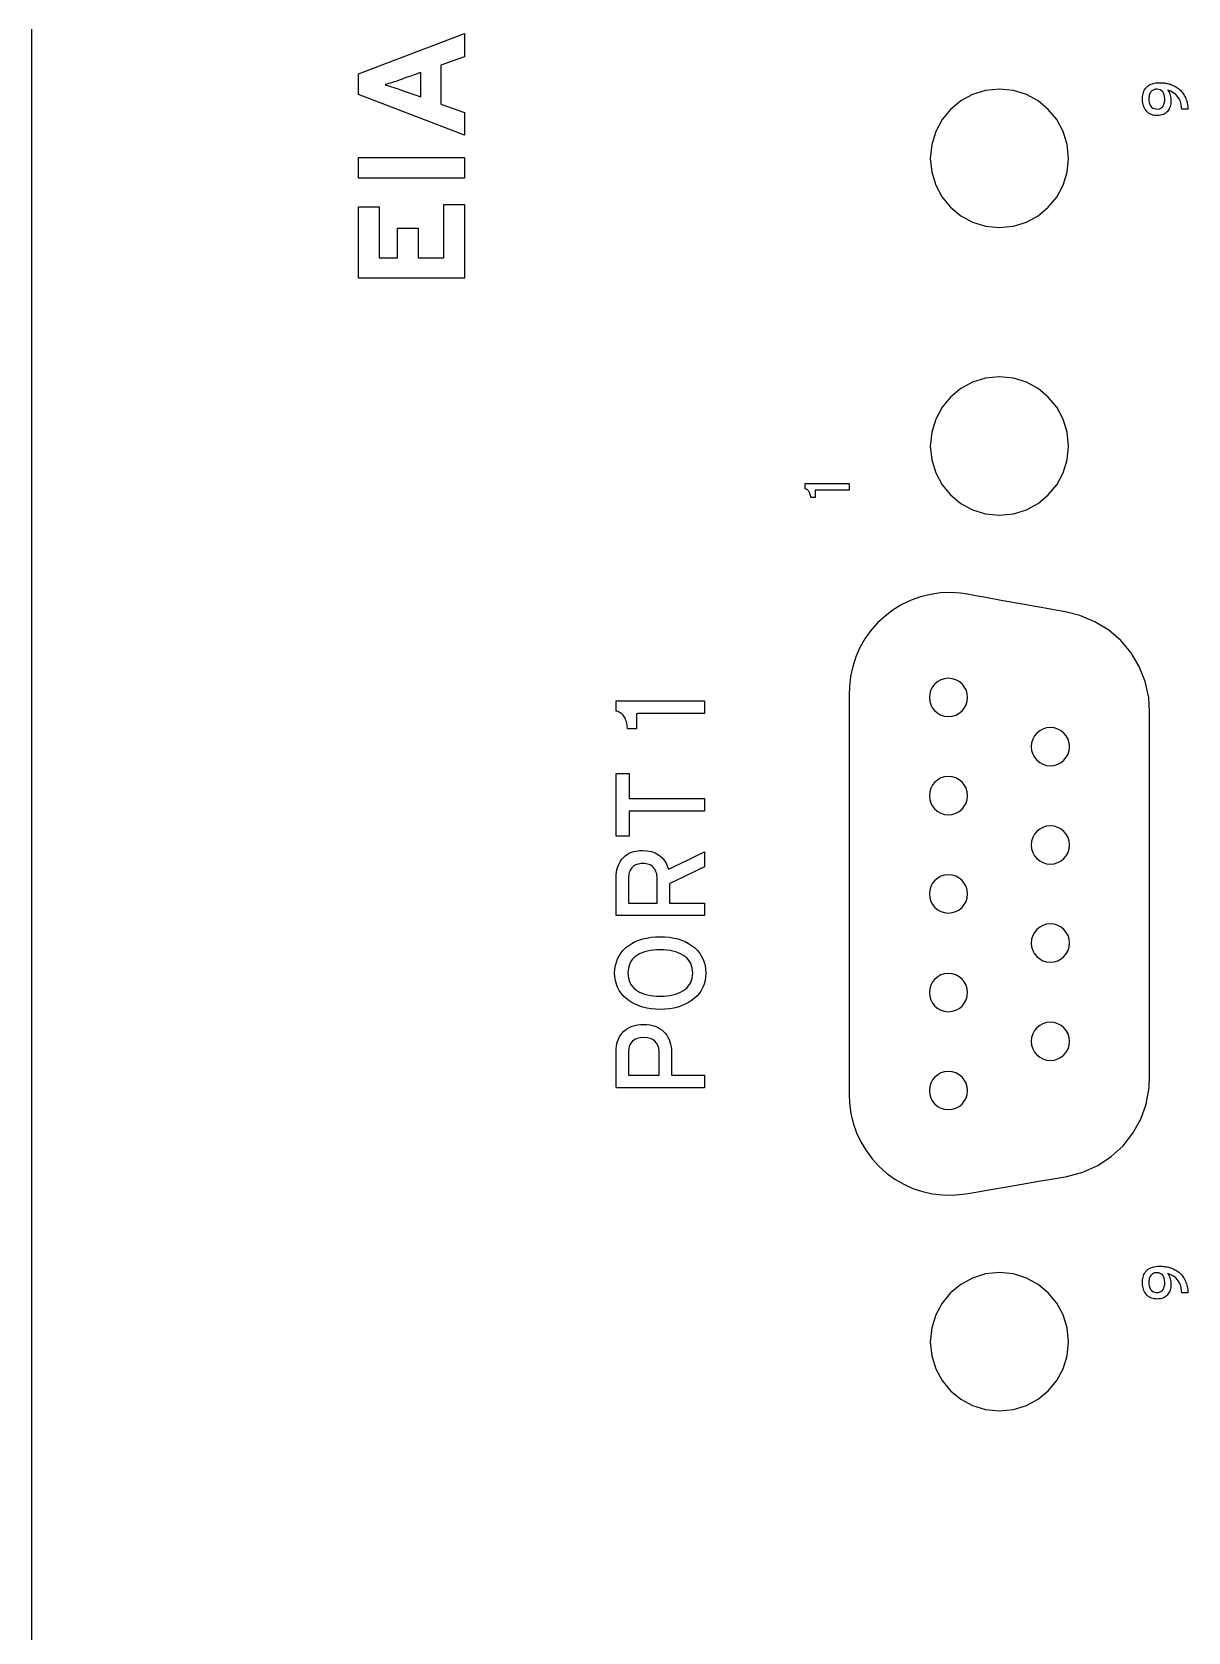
# Model space of a CAD drawing. Extents: x 1 to 47.7, y 0.2 to 35.
# Drawn here: x 31.778 to 33.048, y 15.074 to 16.831 of the extents above; entities that cross this region are included whole.
import ezdxf

# ---------------------------------------------------------------- set-up
doc = ezdxf.new("R2010")
doc.units = 0
doc.header["$MEASUREMENT"] = 0
doc.layers.add('7_0_____DWG', color=7, linetype='CONTINUOUS')

msp = doc.modelspace()

# ---------------------------------------------------------------- linework, layer by layer
at = {"layer": '7_0_____DWG'}
for points in [[(31.778, 14.94), (31.778, 15.1177), (31.778, 15.2057), (31.778, 15.2932), (31.778, 15.3801), (31.778, 15.4665), (31.778, 15.5522), (31.778, 15.6374), (31.778, 15.7219), (31.778, 15.8059), (31.778, 15.8891), (31.778, 15.9718), (31.778, 16.0538), (31.778, 16.1351), (31.778, 16.2157), (31.778, 16.2956), (31.778, 16.3749), (31.778, 16.4534), (31.778, 16.5311), (31.778, 16.6081), (31.778, 16.6844), (31.778, 16.7599), (31.778, 16.8346)], [(32.2532, 16.8041), (32.2272, 16.7949), (32.2272, 16.7523), (32.2532, 16.7431), (32.2532, 16.7181), (32.1366, 16.7627), (32.1366, 16.7854), (32.2532, 16.8297), (32.2532, 16.8041)], [(32.2532, 16.6709), (32.1366, 16.6709), (32.1366, 16.6935), (32.2532, 16.6935), (32.2532, 16.6709)], [(32.2532, 16.5609), (32.1366, 16.5609), (32.1366, 16.6395), (32.1594, 16.6395), (32.1594, 16.5835), (32.1796, 16.5835), (32.1796, 16.6161), (32.2022, 16.6161), (32.2022, 16.5835), (32.2304, 16.5835), (32.2304, 16.6419), (32.2532, 16.6419), (32.2532, 16.5609)], [(32.434, 15.9896), (32.517, 15.9896), (32.517, 15.9755), (32.434, 15.9755), (32.434, 15.948), (32.4198, 15.948), (32.4198, 16.0171), (32.434, 16.0171), (32.434, 15.9896)]]:
    msp.add_lwpolyline(points, dxfattribs=at)
for points in [[(32.1839, 16.7794), (32.1813, 16.7785), (32.1788, 16.7776), (32.1764, 16.7768), (32.1741, 16.7761), (32.1719, 16.7754), (32.1699, 16.7748), (32.1679, 16.7742), (32.1661, 16.7737), (32.1672, 16.7732), (32.1691, 16.7726), (32.1711, 16.772), (32.1732, 16.7713), (32.1755, 16.7706), (32.1778, 16.7698), (32.1803, 16.769), (32.1829, 16.7681), (32.1842, 16.7676), (32.186, 16.767), (32.189, 16.7659), (32.1926, 16.7647), (32.1964, 16.7633), (32.2001, 16.762), (32.203, 16.761), (32.2048, 16.7603), (32.2051, 16.7604), (32.2051, 16.7623), (32.2051, 16.7657), (32.2051, 16.7702), (32.2051, 16.775), (32.2051, 16.7797), (32.2051, 16.7836), (32.2051, 16.7862), (32.2051, 16.7869), (32.2039, 16.7865), (32.2014, 16.7856), (32.198, 16.7844), (32.1941, 16.783), (32.1904, 16.7817), (32.1871, 16.7806), (32.1848, 16.7797)], [(32.841, 16.7687), (32.8257, 16.7672), (32.8114, 16.7627), (32.7985, 16.7557), (32.7873, 16.7464), (32.778, 16.7352), (32.771, 16.7223), (32.7666, 16.708), (32.765, 16.6927), (32.7666, 16.6774), (32.771, 16.6631), (32.778, 16.6502), (32.7873, 16.639), (32.7985, 16.6297), (32.8114, 16.6227), (32.8257, 16.6182), (32.841, 16.6167), (32.8563, 16.6182), (32.8706, 16.6227), (32.8835, 16.6297), (32.8947, 16.639), (32.904, 16.6502), (32.911, 16.6631), (32.9155, 16.6774), (32.917, 16.6927), (32.9155, 16.708), (32.911, 16.7223), (32.904, 16.7352), (32.8947, 16.7464), (32.8835, 16.7557), (32.8706, 16.7627), (32.8563, 16.7672)], [(33.0175, 16.7758), (33.0186, 16.7758), (33.0197, 16.7757), (33.0208, 16.7756), (33.022, 16.7755), (33.0231, 16.7754), (33.0243, 16.7752), (33.0254, 16.7749), (33.0266, 16.7747), (33.0278, 16.7743), (33.029, 16.774), (33.0302, 16.7735), (33.0313, 16.7731), (33.0325, 16.7725), (33.0336, 16.7719), (33.0347, 16.7713), (33.0358, 16.7706), (33.0369, 16.7699), (33.038, 16.7691), (33.039, 16.7683), (33.0399, 16.7674), (33.0408, 16.7665), (33.0417, 16.7654), (33.0425, 16.7644), (33.0433, 16.7632), (33.0441, 16.762), (33.0447, 16.7608), (33.0454, 16.7594), (33.046, 16.758), (33.0465, 16.7565), (33.047, 16.755), (33.0474, 16.7534), (33.0477, 16.7517), (33.0479, 16.7499), (33.0481, 16.7481), (33.0482, 16.7466), (33.0479, 16.7466), (33.0471, 16.7466), (33.0461, 16.7466), (33.0449, 16.7466), (33.0438, 16.7466), (33.0427, 16.7466), (33.0419, 16.7466), (33.0414, 16.7466), (33.0412, 16.7486), (33.0407, 16.7521), (33.0398, 16.7552), (33.0384, 16.7581), (33.0367, 16.7606), (33.0347, 16.7629), (33.0322, 16.7648), (33.0293, 16.7664), (33.0261, 16.7677), (33.0263, 16.767), (33.0271, 16.7658), (33.0277, 16.7646), (33.0283, 16.7633), (33.0287, 16.7619), (33.0291, 16.7603), (33.0293, 16.7587), (33.0294, 16.757), (33.0295, 16.7553), (33.0294, 16.7538), (33.0292, 16.7524), (33.029, 16.751), (33.0286, 16.7497), (33.0281, 16.7484), (33.0276, 16.7472), (33.0269, 16.7461), (33.0262, 16.745), (33.0253, 16.7439), (33.0243, 16.743), (33.0233, 16.7421), (33.0221, 16.7414), (33.0208, 16.7408), (33.0194, 16.7404), (33.0179, 16.74), (33.0163, 16.7398), (33.0146, 16.7397), (33.0129, 16.7397), (33.0111, 16.7399), (33.0095, 16.7403), (33.008, 16.7407), (33.0066, 16.7413), (33.0053, 16.7421), (33.0042, 16.743), (33.0031, 16.744), (33.0021, 16.7452), (33.0012, 16.7464), (33.0004, 16.7477), (32.9998, 16.7491), (32.9992, 16.7505), (32.9988, 16.752), (32.9984, 16.7536), (32.9982, 16.7553), (32.9981, 16.757), (32.9981, 16.7588), (32.9982, 16.7605), (32.9984, 16.7621), (32.9988, 16.7637), (32.9992, 16.7651), (32.9998, 16.7666), (33.0005, 16.7679), (33.0013, 16.7691), (33.0023, 16.7703), (33.0034, 16.7714), (33.0046, 16.7724), (33.006, 16.7733), (33.0075, 16.774), (33.0092, 16.7747), (33.011, 16.7751), (33.013, 16.7755), (33.0152, 16.7757)], [(33.0141, 16.7686), (33.0132, 16.7686), (33.0123, 16.7685), (33.0115, 16.7683), (33.0107, 16.768), (33.0099, 16.7676), (33.0092, 16.7672), (33.0086, 16.7667), (33.0079, 16.7661), (33.0073, 16.7654), (33.0068, 16.7646), (33.0063, 16.7638), (33.0059, 16.7629), (33.0056, 16.7618), (33.0054, 16.7608), (33.0052, 16.7596), (33.0051, 16.7584), (33.0052, 16.7563), (33.0055, 16.754), (33.0061, 16.752), (33.007, 16.7503), (33.0081, 16.749), (33.0094, 16.7479), (33.011, 16.7473), (33.0129, 16.7469), (33.0149, 16.7468), (33.0168, 16.7472), (33.0184, 16.7478), (33.0197, 16.7487), (33.0208, 16.75), (33.0217, 16.7515), (33.0222, 16.7534), (33.0226, 16.7556), (33.0226, 16.758), (33.0224, 16.7605), (33.022, 16.7626), (33.0213, 16.7644), (33.0204, 16.7659), (33.0192, 16.767), (33.0177, 16.7679), (33.016, 16.7684)], [(32.841, 16.4527), (32.8257, 16.4512), (32.8114, 16.4467), (32.7985, 16.4397), (32.7873, 16.4304), (32.778, 16.4192), (32.771, 16.4063), (32.7666, 16.392), (32.765, 16.3767), (32.7666, 16.3614), (32.771, 16.3471), (32.778, 16.3342), (32.7873, 16.323), (32.7985, 16.3137), (32.8114, 16.3067), (32.8257, 16.3023), (32.841, 16.3007), (32.8563, 16.3023), (32.8706, 16.3067), (32.8835, 16.3137), (32.8947, 16.323), (32.904, 16.3342), (32.911, 16.3471), (32.9155, 16.3614), (32.917, 16.3767), (32.9155, 16.392), (32.911, 16.4063), (32.904, 16.4192), (32.8947, 16.4304), (32.8835, 16.4397), (32.8706, 16.4467), (32.8563, 16.4512)], [(32.676, 16.3283), (32.6745, 16.3283), (32.6708, 16.3283), (32.6653, 16.3283), (32.659, 16.3283), (32.6525, 16.3283), (32.6465, 16.3283), (32.6418, 16.3283), (32.6391, 16.3283), (32.6387, 16.3282), (32.6387, 16.3276), (32.6387, 16.3266), (32.6387, 16.3252), (32.6387, 16.3238), (32.6387, 16.3224), (32.6387, 16.3211), (32.6387, 16.3203), (32.6387, 16.32), (32.6385, 16.32), (32.638, 16.32), (32.6373, 16.32), (32.6364, 16.32), (32.6355, 16.32), (32.6347, 16.32), (32.6341, 16.32), (32.6337, 16.32), (32.6336, 16.3204), (32.6336, 16.3213), (32.6334, 16.3221), (32.6333, 16.3229), (32.6331, 16.3236), (32.6328, 16.3243), (32.6326, 16.325), (32.6323, 16.3257), (32.632, 16.3264), (32.6316, 16.3269), (32.6312, 16.3275), (32.6308, 16.328), (32.6303, 16.3284), (32.6297, 16.3288), (32.6291, 16.3291), (32.6285, 16.3294), (32.6278, 16.3296), (32.6274, 16.3297), (32.6274, 16.3301), (32.6274, 16.3309), (32.6274, 16.3318), (32.6274, 16.3328), (32.6274, 16.3338), (32.6274, 16.3346), (32.6274, 16.3352), (32.6274, 16.3354), (32.6292, 16.3354), (32.6342, 16.3354), (32.6413, 16.3354), (32.6495, 16.3354), (32.658, 16.3354), (32.6658, 16.3354), (32.672, 16.3354), (32.6755, 16.3354), (32.676, 16.3353), (32.676, 16.3348), (32.676, 16.3339), (32.676, 16.3328), (32.676, 16.3315), (32.676, 16.3303), (32.676, 16.3293), (32.676, 16.3286)], [(32.9151, 15.5744), (32.9328, 15.579), (32.9492, 15.5864), (32.9639, 15.5961), (32.9768, 15.608), (32.9876, 15.6218), (32.9962, 15.6372), (33.0022, 15.6539), (33.0055, 15.6717), (33.006, 15.6852), (33.006, 15.7113), (33.006, 15.7593), (33.006, 15.8219), (33.006, 15.8912), (33.006, 15.9598), (33.006, 16.0201), (33.006, 16.0644), (33.006, 16.0851), (33.005, 16.1004), (33.0012, 16.1179), (32.9946, 16.1344), (32.9856, 16.1495), (32.9744, 16.1629), (32.9611, 16.1744), (32.946, 16.1837), (32.9294, 16.1905), (32.9149, 16.194), (32.9093, 16.1951), (32.8972, 16.1973), (32.8807, 16.2003), (32.862, 16.2037), (32.8431, 16.2071), (32.826, 16.2102), (32.8129, 16.2126), (32.8058, 16.2139), (32.7984, 16.215), (32.7872, 16.2157), (32.7761, 16.2153), (32.7651, 16.2137), (32.7543, 16.211), (32.7439, 16.2073), (32.7339, 16.2025), (32.7243, 16.1967), (32.7153, 16.1899), (32.707, 16.1823), (32.6997, 16.1739), (32.6932, 16.1648), (32.6878, 16.1552), (32.6833, 16.145), (32.6798, 16.1345), (32.6775, 16.1236), (32.6762, 16.1125), (32.676, 16.1029), (32.676, 16.0744), (32.676, 16.0216), (32.676, 15.9531), (32.676, 15.877), (32.676, 15.8017), (32.676, 15.7357), (32.676, 15.6871), (32.676, 15.6644), (32.6764, 15.6547), (32.6779, 15.6436), (32.6804, 15.6328), (32.6841, 15.6223), (32.6888, 15.6122), (32.6944, 15.6027), (32.7011, 15.5938), (32.7086, 15.5855), (32.717, 15.578), (32.7262, 15.5714), (32.7358, 15.5658), (32.746, 15.5612), (32.7565, 15.5577), (32.7673, 15.5553), (32.7783, 15.554), (32.7894, 15.5538), (32.8006, 15.5547), (32.8066, 15.5556), (32.8151, 15.5571), (32.8292, 15.5595), (32.8468, 15.5626), (32.8658, 15.5659), (32.8843, 15.569), (32.9, 15.5718), (32.911, 15.5737)], [(32.785, 16.1215), (32.7808, 16.1211), (32.7768, 16.1199), (32.7733, 16.1179), (32.7702, 16.1154), (32.7676, 16.1123), (32.7657, 16.1087), (32.7644, 16.1048), (32.764, 16.1005), (32.7644, 16.0963), (32.7657, 16.0924), (32.7676, 16.0888), (32.7702, 16.0857), (32.7733, 16.0831), (32.7768, 16.0812), (32.7808, 16.0799), (32.785, 16.0795), (32.7892, 16.0799), (32.7932, 16.0812), (32.7967, 16.0831), (32.7999, 16.0857), (32.8024, 16.0888), (32.8044, 16.0924), (32.8056, 16.0963), (32.806, 16.1005), (32.8056, 16.1048), (32.8044, 16.1087), (32.8024, 16.1123), (32.7999, 16.1154), (32.7967, 16.1179), (32.7932, 16.1199), (32.7892, 16.1211)], [(32.517, 16.0828), (32.5141, 16.0828), (32.5065, 16.0828), (32.4957, 16.0828), (32.483, 16.0828), (32.4699, 16.0828), (32.458, 16.0828), (32.4486, 16.0828), (32.4432, 16.0828), (32.4424, 16.0826), (32.4424, 16.0814), (32.4424, 16.0793), (32.4424, 16.0766), (32.4424, 16.0737), (32.4424, 16.0709), (32.4424, 16.0684), (32.4424, 16.0667), (32.4424, 16.0661), (32.442, 16.0661), (32.441, 16.0661), (32.4396, 16.0661), (32.4378, 16.0661), (32.4361, 16.0661), (32.4345, 16.0661), (32.4332, 16.0661), (32.4325, 16.0661), (32.4323, 16.067), (32.4321, 16.0686), (32.4319, 16.0703), (32.4315, 16.0719), (32.4311, 16.0734), (32.4307, 16.0748), (32.4302, 16.0762), (32.4296, 16.0776), (32.4289, 16.0788), (32.4282, 16.08), (32.4274, 16.0811), (32.4265, 16.0821), (32.4255, 16.0829), (32.4244, 16.0837), (32.4232, 16.0843), (32.4219, 16.0849), (32.4205, 16.0853), (32.4198, 16.0856), (32.4198, 16.0864), (32.4198, 16.0879), (32.4198, 16.0897), (32.4198, 16.0917), (32.4198, 16.0936), (32.4198, 16.0953), (32.4198, 16.0964), (32.4198, 16.0969), (32.4235, 16.0969), (32.4334, 16.0969), (32.4475, 16.0969), (32.4641, 16.0969), (32.4811, 16.0969), (32.4967, 16.0969), (32.5089, 16.0969), (32.516, 16.0969), (32.517, 16.0967), (32.517, 16.0957), (32.517, 16.0939), (32.517, 16.0917), (32.517, 16.0892), (32.517, 16.0868), (32.517, 16.0848), (32.517, 16.0833)], [(32.897, 16.0675), (32.8928, 16.0671), (32.8888, 16.0658), (32.8853, 16.0639), (32.8822, 16.0613), (32.8796, 16.0582), (32.8777, 16.0547), (32.8764, 16.0507), (32.876, 16.0465), (32.8764, 16.0423), (32.8777, 16.0383), (32.8796, 16.0348), (32.8822, 16.0316), (32.8853, 16.0291), (32.8888, 16.0272), (32.8928, 16.0259), (32.897, 16.0255), (32.9012, 16.0259), (32.9052, 16.0272), (32.9087, 16.0291), (32.9119, 16.0316), (32.9144, 16.0348), (32.9164, 16.0383), (32.9176, 16.0423), (32.918, 16.0465), (32.9176, 16.0507), (32.9164, 16.0547), (32.9144, 16.0582), (32.9119, 16.0613), (32.9087, 16.0639), (32.9052, 16.0658), (32.9012, 16.0671)], [(32.785, 16.0137), (32.7808, 16.0133), (32.7768, 16.0121), (32.7733, 16.0101), (32.7702, 16.0075), (32.7676, 16.0044), (32.7657, 16.0009), (32.7644, 15.9969), (32.764, 15.9927), (32.7644, 15.9885), (32.7657, 15.9845), (32.7676, 15.9809), (32.7702, 15.9778), (32.7733, 15.9753), (32.7768, 15.9733), (32.7808, 15.9721), (32.785, 15.9717), (32.7892, 15.9721), (32.7932, 15.9733), (32.7967, 15.9753), (32.7999, 15.9778), (32.8024, 15.9809), (32.8044, 15.9845), (32.8056, 15.9885), (32.806, 15.9927), (32.8056, 15.9969), (32.8044, 16.0009), (32.8024, 16.0044), (32.7999, 16.0075), (32.7967, 16.0101), (32.7932, 16.0121), (32.7892, 16.0133)], [(32.897, 15.9594), (32.8928, 15.959), (32.8888, 15.9578), (32.8853, 15.9558), (32.8822, 15.9533), (32.8796, 15.9502), (32.8777, 15.9466), (32.8764, 15.9427), (32.876, 15.9384), (32.8764, 15.9342), (32.8777, 15.9302), (32.8796, 15.9267), (32.8822, 15.9236), (32.8853, 15.921), (32.8888, 15.9191), (32.8928, 15.9178), (32.897, 15.9174), (32.9012, 15.9178), (32.9052, 15.9191), (32.9087, 15.921), (32.9119, 15.9236), (32.9144, 15.9267), (32.9164, 15.9302), (32.9176, 15.9342), (32.918, 15.9384), (32.9176, 15.9427), (32.9164, 15.9466), (32.9144, 15.9502), (32.9119, 15.9533), (32.9087, 15.9558), (32.9052, 15.9578), (32.9012, 15.959)], [(32.4488, 15.9324), (32.454, 15.932), (32.4587, 15.9311), (32.4628, 15.9297), (32.4665, 15.9277), (32.4697, 15.9252), (32.4724, 15.9222), (32.4747, 15.9186), (32.4764, 15.9145), (32.4774, 15.9117), (32.4799, 15.9129), (32.4845, 15.9152), (32.4906, 15.9181), (32.4974, 15.9214), (32.5042, 15.9247), (32.5101, 15.9276), (32.5146, 15.9297), (32.5168, 15.9308), (32.517, 15.9305), (32.517, 15.9292), (32.517, 15.927), (32.517, 15.9244), (32.517, 15.9216), (32.517, 15.9189), (32.517, 15.9166), (32.517, 15.9151), (32.5169, 15.9146), (32.5153, 15.9138), (32.5113, 15.9118), (32.5057, 15.9091), (32.4992, 15.906), (32.4926, 15.9028), (32.4866, 15.8998), (32.4818, 15.8975), (32.4789, 15.8961), (32.4785, 15.8958), (32.4785, 15.8943), (32.4785, 15.8917), (32.4785, 15.8884), (32.4785, 15.8848), (32.4785, 15.8812), (32.4785, 15.878), (32.4785, 15.8757), (32.4785, 15.8747), (32.4795, 15.8746), (32.4829, 15.8746), (32.4881, 15.8746), (32.4944, 15.8746), (32.5011, 15.8746), (32.5073, 15.8746), (32.5126, 15.8746), (32.516, 15.8746), (32.517, 15.8746), (32.517, 15.8739), (32.517, 15.8724), (32.517, 15.8704), (32.517, 15.8681), (32.517, 15.8657), (32.517, 15.8635), (32.517, 15.8619), (32.517, 15.8609), (32.5158, 15.8608), (32.5087, 15.8608), (32.4966, 15.8608), (32.4813, 15.8608), (32.4645, 15.8608), (32.4482, 15.8608), (32.4341, 15.8608), (32.424, 15.8608), (32.4198, 15.8608), (32.4198, 15.8621), (32.4198, 15.866), (32.4198, 15.8717), (32.4198, 15.8785), (32.4198, 15.8857), (32.4198, 15.8924), (32.4198, 15.8978), (32.4198, 15.9013), (32.4198, 15.9029), (32.4199, 15.9058), (32.4203, 15.9086), (32.4208, 15.9112), (32.4215, 15.9137), (32.4224, 15.9162), (32.4234, 15.9185), (32.4247, 15.9207), (32.4261, 15.9228), (32.4278, 15.9247), (32.4297, 15.9265), (32.4318, 15.928), (32.4341, 15.9293), (32.4366, 15.9304), (32.4393, 15.9312), (32.4423, 15.9318), (32.4454, 15.9322)], [(32.4492, 15.9181), (32.4474, 15.918), (32.4458, 15.9178), (32.4442, 15.9175), (32.4427, 15.9171), (32.4414, 15.9165), (32.4401, 15.9159), (32.439, 15.9151), (32.4379, 15.9142), (32.437, 15.9132), (32.4362, 15.9121), (32.4354, 15.9109), (32.4348, 15.9096), (32.4343, 15.9082), (32.4339, 15.9068), (32.4337, 15.9052), (32.4335, 15.9036), (32.4335, 15.9021), (32.4335, 15.9007), (32.4335, 15.8977), (32.4335, 15.8935), (32.4335, 15.8887), (32.4335, 15.8839), (32.4335, 15.8796), (32.4335, 15.8764), (32.4335, 15.8747), (32.4341, 15.8746), (32.4368, 15.8746), (32.4411, 15.8746), (32.4464, 15.8746), (32.4519, 15.8746), (32.4571, 15.8746), (32.4614, 15.8746), (32.4642, 15.8746), (32.4648, 15.8747), (32.4648, 15.8764), (32.4648, 15.8796), (32.4648, 15.8839), (32.4648, 15.8887), (32.4648, 15.8935), (32.4648, 15.8977), (32.4648, 15.9007), (32.4648, 15.9021), (32.4648, 15.9036), (32.4646, 15.9052), (32.4644, 15.9067), (32.464, 15.9081), (32.4635, 15.9095), (32.4629, 15.9108), (32.4622, 15.912), (32.4614, 15.9131), (32.4605, 15.9141), (32.4595, 15.915), (32.4584, 15.9158), (32.4572, 15.9165), (32.4558, 15.9171), (32.4543, 15.9175), (32.4528, 15.9178), (32.4511, 15.918)], [(32.785, 15.9057), (32.7808, 15.9053), (32.7768, 15.9041), (32.7733, 15.9021), (32.7702, 15.8996), (32.7676, 15.8965), (32.7657, 15.8929), (32.7644, 15.8889), (32.764, 15.8847), (32.7644, 15.8805), (32.7657, 15.8765), (32.7676, 15.873), (32.7702, 15.8699), (32.7733, 15.8673), (32.7768, 15.8654), (32.7808, 15.8641), (32.785, 15.8637), (32.7892, 15.8641), (32.7932, 15.8654), (32.7967, 15.8673), (32.7999, 15.8699), (32.8024, 15.873), (32.8044, 15.8765), (32.8056, 15.8805), (32.806, 15.8847), (32.8056, 15.8889), (32.8044, 15.8929), (32.8024, 15.8965), (32.7999, 15.8996), (32.7967, 15.9021), (32.7932, 15.9041), (32.7892, 15.9053)], [(32.4683, 15.8376), (32.4735, 15.8374), (32.4784, 15.837), (32.4831, 15.8362), (32.4875, 15.8352), (32.4917, 15.8339), (32.4956, 15.8323), (32.4993, 15.8304), (32.5027, 15.8282), (32.5059, 15.8257), (32.5088, 15.823), (32.5113, 15.82), (32.5134, 15.8168), (32.5152, 15.8134), (32.5166, 15.8098), (32.5176, 15.806), (32.5182, 15.8019), (32.5185, 15.7977), (32.5182, 15.7935), (32.5176, 15.7894), (32.5166, 15.7857), (32.5152, 15.7821), (32.5134, 15.7787), (32.5113, 15.7756), (32.5088, 15.7727), (32.5059, 15.77), (32.5027, 15.7676), (32.4993, 15.7653), (32.4956, 15.7634), (32.4917, 15.7617), (32.4875, 15.7604), (32.4831, 15.7593), (32.4784, 15.7585), (32.4735, 15.7581), (32.4683, 15.7579), (32.4632, 15.7581), (32.4582, 15.7585), (32.4535, 15.7593), (32.4491, 15.7604), (32.4449, 15.7617), (32.4409, 15.7634), (32.4372, 15.7653), (32.4338, 15.7676), (32.4306, 15.77), (32.4277, 15.7727), (32.4253, 15.7756), (32.4232, 15.7787), (32.4214, 15.7821), (32.4201, 15.7857), (32.4191, 15.7894), (32.4185, 15.7935), (32.4182, 15.7977), (32.4185, 15.8019), (32.4191, 15.806), (32.4201, 15.8098), (32.4214, 15.8134), (32.4232, 15.8168), (32.4253, 15.82), (32.4277, 15.823), (32.4306, 15.8257), (32.4338, 15.8282), (32.4372, 15.8304), (32.4409, 15.8323), (32.4449, 15.8339), (32.4491, 15.8352), (32.4535, 15.8362), (32.4582, 15.837), (32.4632, 15.8374)], [(32.897, 15.8517), (32.8928, 15.8513), (32.8888, 15.8501), (32.8853, 15.8481), (32.8822, 15.8455), (32.8796, 15.8424), (32.8777, 15.8389), (32.8764, 15.8349), (32.876, 15.8307), (32.8764, 15.8265), (32.8777, 15.8225), (32.8796, 15.8189), (32.8822, 15.8158), (32.8853, 15.8133), (32.8888, 15.8113), (32.8928, 15.8101), (32.897, 15.8097), (32.9012, 15.8101), (32.9052, 15.8113), (32.9087, 15.8133), (32.9119, 15.8158), (32.9144, 15.8189), (32.9164, 15.8225), (32.9176, 15.8265), (32.918, 15.8307), (32.9176, 15.8349), (32.9164, 15.8389), (32.9144, 15.8424), (32.9119, 15.8455), (32.9087, 15.8481), (32.9052, 15.8501), (32.9012, 15.8513)], [(32.4683, 15.8233), (32.4645, 15.8232), (32.4609, 15.8229), (32.4575, 15.8225), (32.4542, 15.8218), (32.4512, 15.821), (32.4484, 15.82), (32.4457, 15.8189), (32.4433, 15.8175), (32.4411, 15.816), (32.4392, 15.8143), (32.4375, 15.8125), (32.4361, 15.8104), (32.4349, 15.8082), (32.434, 15.8058), (32.4333, 15.8033), (32.4329, 15.8006), (32.4327, 15.7977), (32.4329, 15.7949), (32.4333, 15.7922), (32.434, 15.7897), (32.4349, 15.7873), (32.4361, 15.7852), (32.4375, 15.7832), (32.4392, 15.7813), (32.4411, 15.7796), (32.4433, 15.7781), (32.4457, 15.7767), (32.4484, 15.7755), (32.4512, 15.7745), (32.4542, 15.7737), (32.4575, 15.7731), (32.4609, 15.7726), (32.4645, 15.7723), (32.4683, 15.7722), (32.4721, 15.7723), (32.4757, 15.7726), (32.4791, 15.7731), (32.4823, 15.7737), (32.4853, 15.7745), (32.4881, 15.7755), (32.4907, 15.7767), (32.4931, 15.7781), (32.4953, 15.7796), (32.4974, 15.7813), (32.4991, 15.7832), (32.5006, 15.7852), (32.5018, 15.7873), (32.5028, 15.7897), (32.5035, 15.7922), (32.5039, 15.7949), (32.504, 15.7977), (32.5039, 15.8006), (32.5035, 15.8033), (32.5028, 15.8058), (32.5018, 15.8082), (32.5006, 15.8104), (32.4991, 15.8125), (32.4974, 15.8143), (32.4953, 15.816), (32.4931, 15.8175), (32.4907, 15.8189), (32.4881, 15.82), (32.4853, 15.821), (32.4823, 15.8218), (32.4791, 15.8225), (32.4757, 15.8229), (32.4721, 15.8232)], [(32.785, 15.7973), (32.7808, 15.7969), (32.7768, 15.7957), (32.7733, 15.7937), (32.7702, 15.7912), (32.7676, 15.7881), (32.7657, 15.7845), (32.7644, 15.7806), (32.764, 15.7763), (32.7644, 15.7721), (32.7657, 15.7682), (32.7676, 15.7646), (32.7702, 15.7615), (32.7733, 15.7589), (32.7768, 15.757), (32.7808, 15.7558), (32.785, 15.7553), (32.7892, 15.7558), (32.7932, 15.757), (32.7967, 15.7589), (32.7999, 15.7615), (32.8024, 15.7646), (32.8044, 15.7682), (32.8056, 15.7721), (32.806, 15.7763), (32.8056, 15.7806), (32.8044, 15.7845), (32.8024, 15.7881), (32.7999, 15.7912), (32.7967, 15.7937), (32.7932, 15.7957), (32.7892, 15.7969)], [(32.4502, 15.7413), (32.4536, 15.7412), (32.4568, 15.7408), (32.4598, 15.7402), (32.4626, 15.7393), (32.4652, 15.7383), (32.4676, 15.737), (32.4699, 15.7354), (32.4719, 15.7337), (32.4737, 15.7317), (32.4754, 15.7296), (32.4768, 15.7273), (32.478, 15.7249), (32.4789, 15.7223), (32.4797, 15.7196), (32.4803, 15.7167), (32.4806, 15.7137), (32.4807, 15.7105), (32.4807, 15.7094), (32.4807, 15.7071), (32.4807, 15.7036), (32.4807, 15.6995), (32.4807, 15.6952), (32.4807, 15.6912), (32.4807, 15.6879), (32.4807, 15.6859), (32.4809, 15.6855), (32.4831, 15.6855), (32.4874, 15.6855), (32.4929, 15.6855), (32.4992, 15.6855), (32.5054, 15.6855), (32.5109, 15.6855), (32.5149, 15.6855), (32.5169, 15.6855), (32.517, 15.6852), (32.517, 15.684), (32.517, 15.6821), (32.517, 15.6798), (32.517, 15.6774), (32.517, 15.6751), (32.517, 15.6732), (32.517, 15.672), (32.5168, 15.6717), (32.5116, 15.6717), (32.5007, 15.6717), (32.486, 15.6717), (32.4693, 15.6717), (32.4525, 15.6717), (32.4375, 15.6717), (32.4261, 15.6717), (32.4202, 15.6717), (32.4198, 15.6724), (32.4198, 15.6756), (32.4198, 15.6808), (32.4198, 15.6872), (32.4198, 15.6941), (32.4198, 15.7006), (32.4198, 15.7062), (32.4198, 15.7099), (32.4198, 15.7114), (32.4199, 15.7144), (32.4202, 15.7173), (32.4208, 15.7201), (32.4215, 15.7227), (32.4224, 15.7252), (32.4236, 15.7276), (32.4249, 15.7298), (32.4265, 15.7318), (32.4283, 15.7338), (32.4303, 15.7355), (32.4325, 15.737), (32.4349, 15.7383), (32.4376, 15.7394), (32.4404, 15.7402), (32.4435, 15.7408), (32.4467, 15.7412)], [(32.897, 15.7437), (32.8928, 15.7433), (32.8888, 15.7421), (32.8853, 15.7401), (32.8822, 15.7376), (32.8796, 15.7345), (32.8777, 15.7309), (32.8764, 15.727), (32.876, 15.7227), (32.8764, 15.7185), (32.8777, 15.7146), (32.8796, 15.711), (32.8822, 15.7079), (32.8853, 15.7053), (32.8888, 15.7034), (32.8928, 15.7021), (32.897, 15.7017), (32.9012, 15.7021), (32.9052, 15.7034), (32.9087, 15.7053), (32.9119, 15.7079), (32.9144, 15.711), (32.9164, 15.7146), (32.9176, 15.7185), (32.918, 15.7227), (32.9176, 15.727), (32.9164, 15.7309), (32.9144, 15.7345), (32.9119, 15.7376), (32.9087, 15.7401), (32.9052, 15.7421), (32.9012, 15.7433)], [(32.4502, 15.727), (32.4464, 15.7266), (32.4431, 15.7258), (32.4403, 15.7246), (32.4379, 15.7229), (32.4361, 15.7208), (32.4347, 15.7181), (32.4339, 15.7151), (32.4335, 15.7116), (32.4335, 15.7101), (32.4335, 15.7077), (32.4335, 15.704), (32.4335, 15.6995), (32.4335, 15.6949), (32.4335, 15.6907), (32.4335, 15.6875), (32.4335, 15.6857), (32.434, 15.6855), (32.4368, 15.6855), (32.4415, 15.6855), (32.4472, 15.6855), (32.4533, 15.6855), (32.4591, 15.6855), (32.4637, 15.6855), (32.4665, 15.6855), (32.467, 15.6857), (32.467, 15.6875), (32.467, 15.6907), (32.467, 15.6949), (32.467, 15.6995), (32.467, 15.704), (32.467, 15.7077), (32.467, 15.7101), (32.467, 15.7116), (32.4666, 15.7152), (32.4657, 15.7183), (32.4643, 15.7209), (32.4625, 15.7231), (32.4601, 15.7248), (32.4573, 15.726), (32.454, 15.7267)], [(32.785, 15.6897), (32.7808, 15.6892), (32.7768, 15.688), (32.7733, 15.6861), (32.7702, 15.6835), (32.7676, 15.6804), (32.7657, 15.6768), (32.7644, 15.6729), (32.764, 15.6687), (32.7644, 15.6644), (32.7657, 15.6605), (32.7676, 15.6569), (32.7702, 15.6538), (32.7733, 15.6513), (32.7768, 15.6493), (32.7808, 15.6481), (32.785, 15.6477), (32.7892, 15.6481), (32.7932, 15.6493), (32.7967, 15.6513), (32.7999, 15.6538), (32.8024, 15.6569), (32.8044, 15.6605), (32.8056, 15.6644), (32.806, 15.6687), (32.8056, 15.6729), (32.8044, 15.6768), (32.8024, 15.6804), (32.7999, 15.6835), (32.7967, 15.6861), (32.7932, 15.688), (32.7892, 15.6892)], [(32.841, 15.4687), (32.8257, 15.4672), (32.8114, 15.4627), (32.7985, 15.4557), (32.7873, 15.4464), (32.778, 15.4352), (32.771, 15.4223), (32.7666, 15.408), (32.765, 15.3927), (32.7666, 15.3774), (32.771, 15.3631), (32.778, 15.3502), (32.7873, 15.339), (32.7985, 15.3297), (32.8114, 15.3227), (32.8257, 15.3182), (32.841, 15.3167), (32.8563, 15.3182), (32.8706, 15.3227), (32.8835, 15.3297), (32.8947, 15.339), (32.904, 15.3502), (32.911, 15.3631), (32.9155, 15.3774), (32.917, 15.3927), (32.9155, 15.408), (32.911, 15.4223), (32.904, 15.4352), (32.8947, 15.4464), (32.8835, 15.4557), (32.8706, 15.4627), (32.8563, 15.4672)], [(33.0175, 15.4758), (33.0186, 15.4758), (33.0197, 15.4757), (33.0208, 15.4756), (33.022, 15.4755), (33.0231, 15.4754), (33.0243, 15.4752), (33.0254, 15.4749), (33.0266, 15.4747), (33.0278, 15.4744), (33.029, 15.474), (33.0302, 15.4735), (33.0313, 15.4731), (33.0325, 15.4725), (33.0336, 15.4719), (33.0347, 15.4713), (33.0358, 15.4706), (33.0369, 15.4699), (33.038, 15.4691), (33.039, 15.4683), (33.0399, 15.4674), (33.0408, 15.4665), (33.0417, 15.4654), (33.0425, 15.4644), (33.0433, 15.4632), (33.0441, 15.462), (33.0447, 15.4608), (33.0454, 15.4594), (33.046, 15.458), (33.0465, 15.4565), (33.047, 15.455), (33.0474, 15.4534), (33.0477, 15.4517), (33.0479, 15.4499), (33.0481, 15.4481), (33.0482, 15.4466), (33.0479, 15.4466), (33.0471, 15.4466), (33.0461, 15.4466), (33.0449, 15.4466), (33.0438, 15.4466), (33.0427, 15.4466), (33.0419, 15.4466), (33.0414, 15.4466), (33.0412, 15.4486), (33.0407, 15.4521), (33.0398, 15.4552), (33.0384, 15.4581), (33.0367, 15.4606), (33.0347, 15.4629), (33.0322, 15.4648), (33.0293, 15.4664), (33.0261, 15.4677), (33.0263, 15.467), (33.0271, 15.4658), (33.0277, 15.4646), (33.0283, 15.4633), (33.0287, 15.4619), (33.0291, 15.4603), (33.0293, 15.4587), (33.0294, 15.457), (33.0295, 15.4553), (33.0294, 15.4538), (33.0292, 15.4524), (33.029, 15.451), (33.0286, 15.4497), (33.0281, 15.4485), (33.0276, 15.4472), (33.0269, 15.4461), (33.0262, 15.445), (33.0253, 15.4439), (33.0243, 15.443), (33.0233, 15.4421), (33.0221, 15.4414), (33.0208, 15.4408), (33.0194, 15.4404), (33.0179, 15.44), (33.0163, 15.4398), (33.0146, 15.4397), (33.0129, 15.4398), (33.0111, 15.4399), (33.0095, 15.4403), (33.008, 15.4407), (33.0066, 15.4414), (33.0053, 15.4421), (33.0042, 15.443), (33.0031, 15.444), (33.0021, 15.4452), (33.0012, 15.4464), (33.0004, 15.4477), (32.9998, 15.4491), (32.9992, 15.4505), (32.9988, 15.452), (32.9984, 15.4536), (32.9982, 15.4553), (32.9981, 15.457), (32.9981, 15.4588), (32.9982, 15.4605), (32.9984, 15.4621), (32.9988, 15.4637), (32.9992, 15.4652), (32.9998, 15.4666), (33.0005, 15.4679), (33.0013, 15.4692), (33.0023, 15.4703), (33.0034, 15.4714), (33.0046, 15.4724), (33.006, 15.4733), (33.0075, 15.474), (33.0092, 15.4747), (33.011, 15.4751), (33.013, 15.4755), (33.0152, 15.4757)], [(33.0141, 15.4686), (33.0132, 15.4686), (33.0123, 15.4685), (33.0115, 15.4683), (33.0107, 15.468), (33.0099, 15.4676), (33.0092, 15.4672), (33.0086, 15.4667), (33.0079, 15.4661), (33.0073, 15.4654), (33.0068, 15.4646), (33.0063, 15.4638), (33.0059, 15.4629), (33.0056, 15.4619), (33.0054, 15.4608), (33.0052, 15.4596), (33.0051, 15.4584), (33.0052, 15.4563), (33.0055, 15.454), (33.0061, 15.452), (33.007, 15.4503), (33.0081, 15.449), (33.0094, 15.448), (33.011, 15.4473), (33.0129, 15.4469), (33.0149, 15.4469), (33.0168, 15.4472), (33.0184, 15.4478), (33.0197, 15.4487), (33.0208, 15.45), (33.0217, 15.4515), (33.0222, 15.4534), (33.0226, 15.4556), (33.0226, 15.458), (33.0224, 15.4605), (33.022, 15.4626), (33.0213, 15.4644), (33.0204, 15.4659), (33.0192, 15.467), (33.0177, 15.4679), (33.016, 15.4684)]]:
    msp.add_lwpolyline(points, close=True, dxfattribs=at)

doc.saveas('drawing.dxf')
